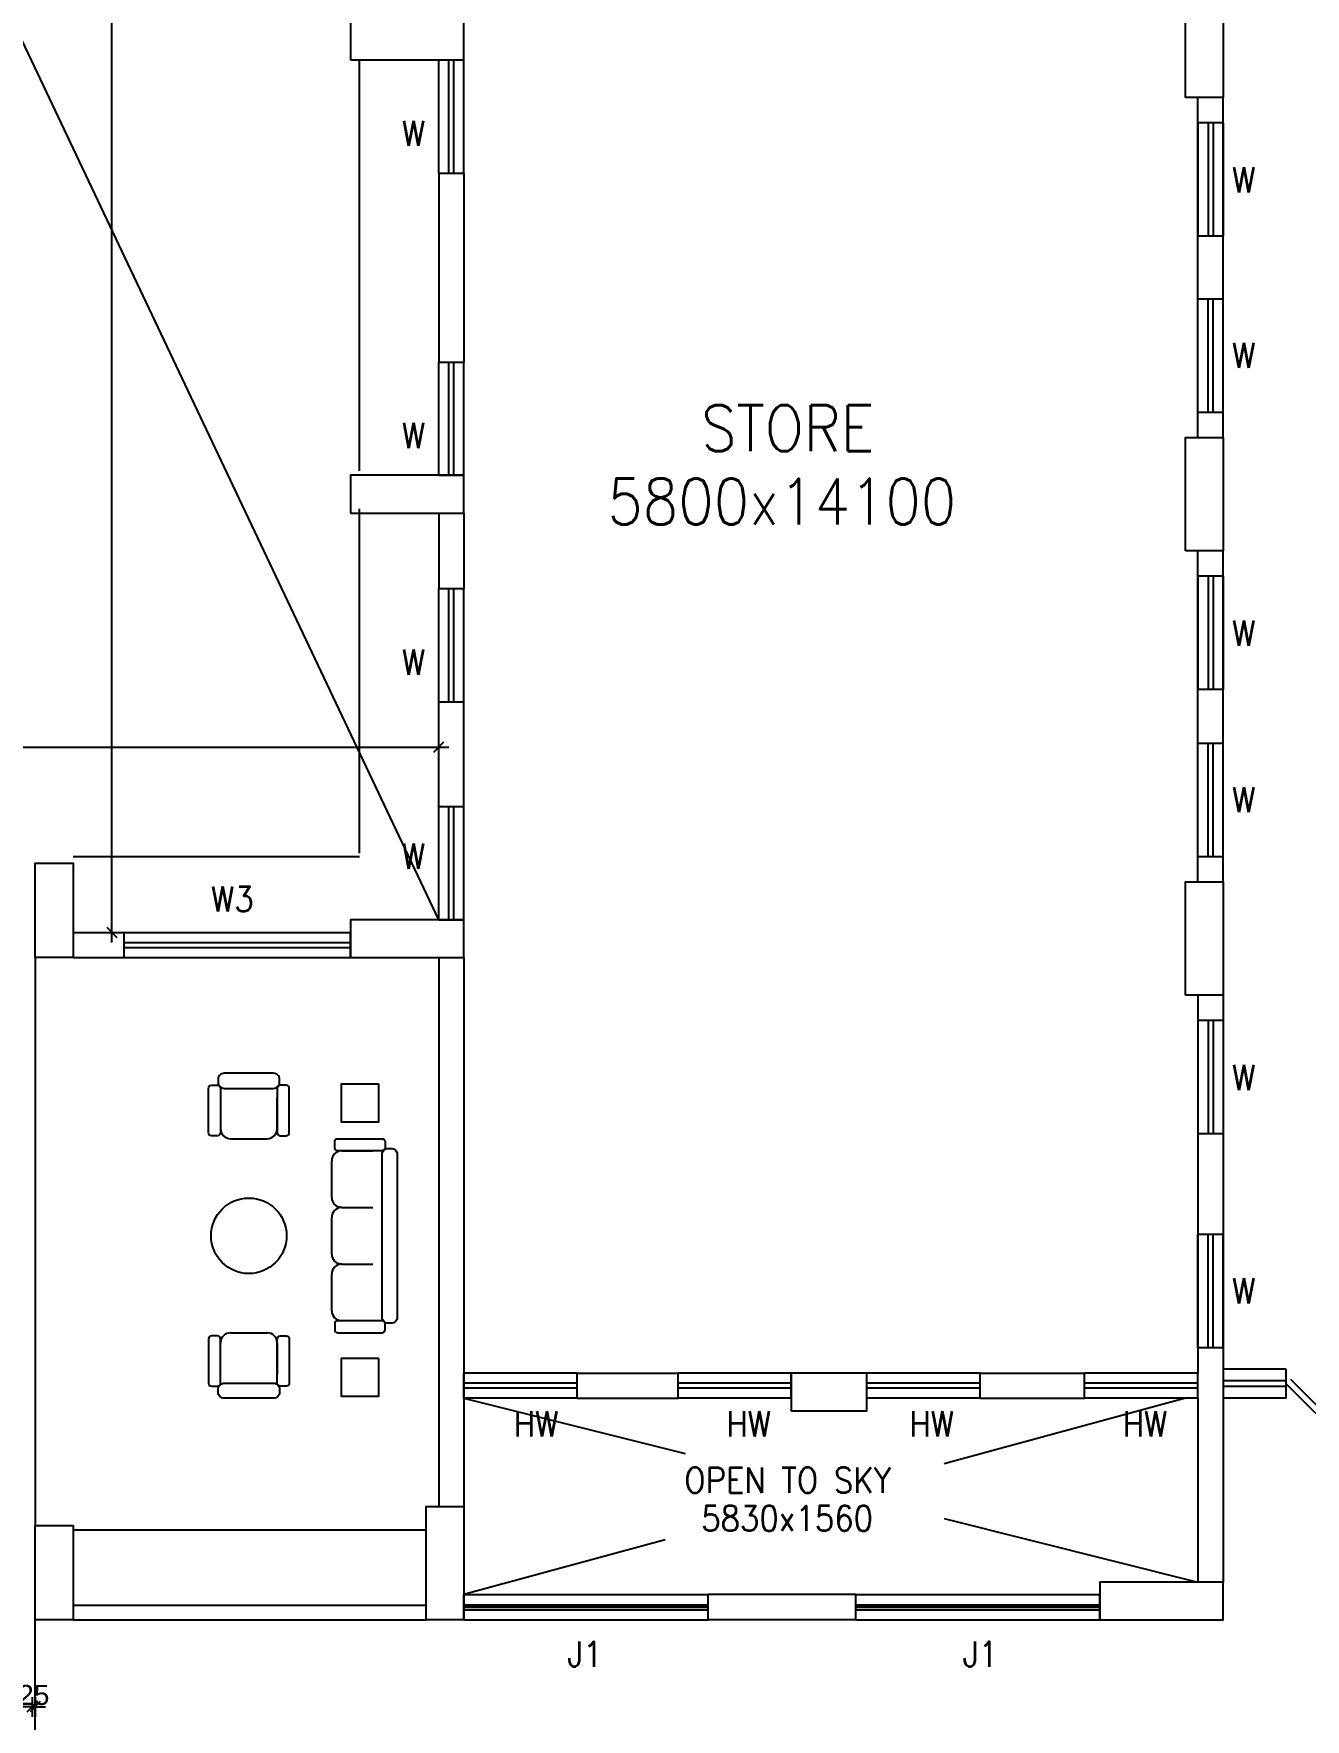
# Model space of a CAD drawing. Extents: x 10161149 to 10263331, y -3696053 to -3547728.
# Drawn here: x 10217114 to 10227213, y -3602733 to -3589345 of the extents above; entities that cross this region are included whole.
import ezdxf

# ---------------------------------------------------------------- set-up
doc = ezdxf.new("R2010")
doc.units = 0
doc.header["$MEASUREMENT"] = 0
doc.header["$PDMODE"] = 35
doc.linetypes.add('DASHED', pattern=[0.75, 0.5, -0.25])
doc.layers.get('0').update_dxf_attribs({"linetype": 'CONTINUOUS'})
doc.layers.get('Defpoints').update_dxf_attribs({"linetype": 'CONTINUOUS'})
for name, color, linetype in [('25', 6, 'CONTINUOUS'), ('5', 3, 'CONTINUOUS'), ('COL', 2, 'CONTINUOUS'), ('DAS', 1, 'DASHED'), ('DIM', 8, 'CONTINUOUS'), ('dim1', 5, 'CONTINUOUS'), ('DOOR', 31, 'CONTINUOUS'), ('Exi. Walls', 170, 'CONTINUOUS'), ('FUR', 6, 'CONTINUOUS'), ('TXW', 6, 'CONTINUOUS'), ('waste water pipe', 180, 'CONTINUOUS'), ('Window', 4, 'CONTINUOUS')]:
    doc.layers.add(name, color=color, linetype=linetype)
doc.styles.add('ROMANS', font='arial.ttf')
doc.styles.get("Standard").update_dxf_attribs({"font": 'romans.shx'})
doc.dimstyles.new('int. dim', dxfattribs={"dimtxt": 160, "dimasz": 80, "dimexe": 80, "dimexo": 0, "dimgap": 10, "dimtad": 1, "dimdec": 0, "dimzin": 12, "dimdsep": 46, "dimtxsty": 'ROMANS', "dimblk": 'OBLIQUE', "dimcen": 1.5, "dimdle": 80, "dimclrd": 5, "dimclre": 5, "dimclrt": 4, "dimadec": 0, "dimazin": 0, "dimtfac": 1, "dimtdec": 0, "dimtix": 1, "dimtmove": 2, "dimatfit": 3, "dimfxl": 1, "dimtolj": 1, "dimtzin": 0, "dimlwd": -1, "dimlwe": -1, "dimarcsym": 0})

# ---------------------------------------------------------------- blocks, each defined once
blk = doc.blocks.new('_Oblique')
at = {"color": 0, "linetype": 'ByBlock', "lineweight": -2}
blk.add_line((-0.5, -0.5), (0.5, 0.5), dxfattribs=at)
blk = doc.blocks.new('*D119')
at = {"layer": 'Defpoints', "color": 0, "lineweight": -3, "transparency": 16777216}
for p in [(10217662, -3575053), (10217734, -3575053), (10217662, -3596483)]:
    blk.add_point(p, dxfattribs=at)
at = {"layer": 'dim1', "color": 5, "transparency": 16777216}
for p, q in [((10217662, -3575053), (10217814, -3575053)), ((10217734, -3596563), (10217734, -3574973)), ((10217662, -3596483), (10217814, -3596483))]:
    blk.add_line(p, q, dxfattribs=at)
at = {"layer": 'dim1', "color": 5, "transparency": 16777216, "xscale": 80, "yscale": 80, "zscale": 80}
for p, rotation in [((10217734, -3575053), 90), ((10217734, -3596483), 270)]:
    blk.add_blockref('_Oblique', p, dxfattribs=dict(at, rotation=rotation))
at = {"layer": 'dim1', "color": 4, "transparency": 16777216, "insert": (10217642, -3585768), "char_height": 160, "attachment_point": 5, "rotation": 90, "style": 'ROMANS'}
blk.add_mtext('\\A1;21430', dxfattribs=at)
blk = doc.blocks.new('*D126')
at = {"layer": 'Defpoints', "color": 0, "lineweight": -3, "transparency": 16777216}
for p in [(10217101, -3602557), (10217126, -3602557), (10217126, -3602633)]:
    blk.add_point(p, dxfattribs=at)
at = {"layer": 'dim1', "color": 5, "transparency": 16777216}
for p, q in [((10217101, -3602633), (10217021, -3602633)), ((10217101, -3602557), (10217101, -3602713)), ((10217101, -3602633), (10217126, -3602633)), ((10217126, -3602557), (10217126, -3602713)), ((10217126, -3602633), (10217206, -3602633))]:
    blk.add_line(p, q, dxfattribs=at)
at = {"layer": 'dim1', "color": 5, "transparency": 16777216, "xscale": 80, "yscale": 80, "zscale": 80}
blk.add_blockref('_Oblique', (10217101, -3602633), dxfattribs=at)
at = {"layer": 'dim1', "color": 5, "transparency": 16777216, "xscale": 80, "yscale": 80, "zscale": 80, "rotation": 180}
blk.add_blockref('_Oblique', (10217126, -3602633), dxfattribs=at)
at = {"layer": 'dim1', "color": 4, "transparency": 16777216, "insert": (10217114, -3602541), "char_height": 160, "attachment_point": 5, "style": 'ROMANS'}
blk.add_mtext('\\A1;25', dxfattribs=at)
blk = doc.blocks.new('WINP')
at = {"layer": 'Window'}
for p, q in [((0, 0), (0, 1)), ((0, 1), (1, 1)), ((1, 0), (1, 1)), ((0, 0.6), (1, 0.6)), ((0, 0.4), (1, 0.4)), ((0, 0), (1, 0))]:
    blk.add_line(p, q, dxfattribs=at)
blk = doc.blocks.new('DOORP')
at = {"layer": 'DOOR'}
for p, q in [((0, 0), (0, 1)), ((0.05, 0), (0.05, 0.999))]:
    blk.add_line(p, q, dxfattribs=at)
at = {"layer": 'DOOR', "color": 145}
blk.add_arc((0, 0), 1, 0, 90, dxfattribs=at)
blk = doc.blocks.new('*D195')
at = {"layer": 'Defpoints', "color": 0, "lineweight": -3, "transparency": 16777216}
for p in [(10220331, -3595011), (10210271, -3595070), (10220331, -3595070)]:
    blk.add_point(p, dxfattribs=at)
at = {"layer": 'dim1', "color": 5, "transparency": 16777216}
for p, q in [((10210191, -3595011), (10220411, -3595011)), ((10210271, -3595070), (10210271, -3594931)), ((10220331, -3595070), (10220331, -3594931))]:
    blk.add_line(p, q, dxfattribs=at)
at = {"layer": 'dim1', "color": 5, "transparency": 16777216, "xscale": 80, "yscale": 80, "zscale": 80, "rotation": 180}
blk.add_blockref('_Oblique', (10210271, -3595011), dxfattribs=at)
at = {"layer": 'dim1', "color": 5, "transparency": 16777216, "xscale": 80, "yscale": 80, "zscale": 80}
blk.add_blockref('_Oblique', (10220331, -3595011), dxfattribs=at)
at = {"layer": 'dim1', "color": 4, "transparency": 16777216, "insert": (10215301, -3594920), "char_height": 160, "attachment_point": 5, "style": 'ROMANS'}
blk.add_mtext('\\A1;10060', dxfattribs=at)
blk = doc.blocks.new('SFA')
at = {"layer": 'FUR'}
for p, q in [((5.03, 11.78), (5.03, 8.88)), ((20.45, 11.78), (20.45, 8.88)), ((4.23, 8.08), (1.76, 8.08)), ((21.25, 8.08), (23.72, 8.08)), ((5.99, 0.48), (5.99, 2.95)), ((6.79, 3.75), (9.69, 3.75)), ((10.49, 2.95), (10.49, 0.47)), ((11.29, 3.75), (14.19, 3.75)), ((14.99, 2.95), (14.99, 0.47)), ((15.79, 3.75), (18.69, 3.75)), ((19.49, 2.95), (19.49, 0.48))]:
    blk.add_line(p, q, dxfattribs=at)
for points in [[(4.79, 12.82), (4.79, 13.3, 0.414214), (4.55, 13.54), (1.03, 13.54, 0.414214), (0.79, 13.3), (0.79, 12.82, 0.414214), (1.03, 12.58), (4.55, 12.58, 0.414214)], [(4.79, 12.82), (4.79, 13.3, 0.414214), (4.55, 13.54), (1.03, 13.54, 0.414214), (0.79, 13.3), (0.79, 12.82, 0.414214), (1.03, 12.58), (4.55, 12.58, 0.414214)], [(20.69, 12.82), (20.69, 13.3, -0.414214), (20.93, 13.54), (24.45, 13.54, -0.414214), (24.69, 13.3), (24.69, 12.82, -0.414214), (24.45, 12.58), (20.93, 12.58, -0.414214)], [(20.69, 12.82), (20.69, 13.3, -0.414214), (20.93, 13.54), (24.45, 13.54, -0.414214), (24.69, 13.3), (24.69, 12.82, -0.414214), (24.45, 12.58), (20.93, 12.58, -0.414214)], [(1.03, 12.29), (1.03, 8.37, -0.414214), (0.55, 7.89), (0.31, 7.89, -0.414214), (-0.17, 8.37), (-0.17, 12.29, -0.414214), (0.31, 12.77), (0.55, 12.77, -0.414214)], [(24.45, 12.29), (24.45, 8.37, 0.414214), (24.93, 7.89), (25.17, 7.89, 0.414214), (25.65, 8.37), (25.65, 12.29, 0.414214), (25.17, 12.77), (24.93, 12.77, 0.414214)], [(4.79, 7.84), (4.79, 7.36, -0.414214), (4.55, 7.12), (1.03, 7.12, -0.414214), (0.79, 7.36), (0.79, 7.84, -0.414214), (1.03, 8.08), (4.55, 8.08, -0.414214)], [(20.69, 7.84), (20.69, 7.36, 0.414214), (20.93, 7.12), (24.45, 7.12, 0.414214), (24.69, 7.36), (24.69, 7.84, 0.414214), (24.45, 8.08), (20.93, 8.08, 0.414214)], [(5.75, 3.51), (5.27, 3.51, 0.414214), (5.03, 3.27), (5.03, -0.25, 0.414214), (5.27, -0.49), (5.75, -0.49, 0.414214), (5.99, -0.25), (5.99, 3.27, 0.414214)], [(19.73, 3.51), (20.21, 3.51, -0.414214), (20.45, 3.27), (20.45, -0.25, -0.414214), (20.21, -0.49), (19.73, -0.49, -0.414214), (19.49, -0.25), (19.49, 3.27, -0.414214)], [(6.27, -0.25), (19.2, -0.25, -0.414214), (19.68, -0.73), (19.68, -0.97, -0.414214), (19.2, -1.45), (6.27, -1.45, -0.414214), (5.79, -0.97), (5.79, -0.73, -0.414214)]]:
    blk.add_lwpolyline(points, format="xyb", close=True, dxfattribs=at)
at = {"layer": 'FUR', "linetype": 'ByBlock'}
for points in [[(3, 0), (3, 3), (0, 3), (0, 0)], [(24.78, 0), (24.78, 3), (21.78, 3), (21.78, 0)]]:
    blk.add_lwpolyline(points, close=True, dxfattribs=at)
blk.add_circle((12.74, 10.33), 3, dxfattribs=at)
at = {"layer": 'FUR'}
for centre, start, end in [((4.23, 11.78), 0, 90), ((21.25, 11.78), 90, 180), ((4.23, 8.88), 270, 0), ((21.25, 8.88), 180, 270), ((6.79, 2.95), 90, 180), ((9.69, 2.95), 0, 90), ((11.29, 2.95), 90, 180), ((14.19, 2.95), 0, 90), ((15.79, 2.95), 90, 180), ((18.69, 2.95), 0, 90)]:
    blk.add_arc(centre, 0.8, start, end, dxfattribs=at)

msp = doc.modelspace()

# ---------------------------------------------------------------- linework, layer by layer
at = {"layer": '25'}
for p, q in [((10220331, -3596383), (10215487.7, -3586161.9)), ((10227061, -3599953), (10226561, -3599953)), ((10227061, -3600045), (10226561, -3600045)), ((10227061, -3600091), (10226561, -3600091)), ((10220531, -3600183), (10222289, -3600623.2)), ((10226261, -3600183), (10224344.4, -3600704.7)), ((10227061, -3600183), (10226561, -3600183)), ((10224344.4, -3601138), (10226361, -3601643)), ((10217426, -3601228), (10220231, -3601228)), ((10222130.1, -3601307.6), (10220531, -3601743)), ((10220531, -3601743), (10222471, -3601743)), ((10220531, -3601823), (10222471, -3601823)), ((10223642.7, -3601743), (10225582.7, -3601743)), ((10223642.7, -3601823), (10225582.7, -3601823)), ((10220531, -3601863), (10222471, -3601863)), ((10220531, -3601943), (10222471, -3601943)), ((10223642.7, -3601863), (10225582.7, -3601863)), ((10223642.7, -3601943), (10225582.7, -3601943))]:
    msp.add_line(p, q, dxfattribs=at)
at = {"layer": 'COL', "color": 2}
for points in [[(10226261, -3589853), (10226261, -3588953), (10226561, -3588953), (10226561, -3589853)], [(10219631, -3589553), (10220531, -3589553), (10220531, -3589253), (10219631, -3589253)], [(10226261, -3593453), (10226261, -3592553), (10226561, -3592553), (10226561, -3593453)], [(10219631, -3593153), (10220531, -3593153), (10220531, -3592853), (10219631, -3592853)], [(10217126, -3596683), (10217126, -3595933), (10217426, -3595933), (10217426, -3596683)], [(10226261, -3596983), (10226261, -3596083), (10226561, -3596083), (10226561, -3596983)], [(10219631, -3596683), (10220531, -3596683), (10220531, -3596383), (10219631, -3596383)], [(10223131, -3600283), (10223731, -3600283), (10223731, -3599983), (10223131, -3599983)], [(10220231, -3601943), (10220231, -3601043), (10220531, -3601043), (10220531, -3601943)], [(10217126, -3601943), (10217126, -3601193), (10217426, -3601193), (10217426, -3601943)], [(10225582.7, -3601943), (10226561, -3601943), (10226561, -3601643), (10225582.7, -3601643)]]:
    msp.add_lwpolyline(points, close=True, dxfattribs=at)
at = {"layer": 'DAS', "linetype": 'Continuous'}
for p, q in [((10219701, -3592818), (10219701, -3589553)), ((10219701, -3595853), (10219701, -3593118)), ((10219701, -3595883), (10217426, -3595883)), ((10217126, -3596683), (10217126, -3601193)), ((10226361, -3596983), (10226361, -3599983)), ((10226561, -3596983), (10226561, -3601643)), ((10226361, -3600183), (10226361, -3601643)), ((10217126, -3604943), (10217126, -3601943))]:
    msp.add_line(p, q, dxfattribs=at)
for points in [[(10226361, -3592553), (10226361, -3589853)], [(10226561, -3592553), (10226561, -3589853)], [(10226361, -3596083), (10226361, -3593453)], [(10226561, -3596083), (10226561, -3593453)]]:
    msp.add_lwpolyline(points, dxfattribs=at)
at = {"layer": 'DAS', "linetype": 'Continuous', "const_width": 20}
for points in [[(10222471, -3601843), (10220531, -3601843)], [(10225582.7, -3601843), (10223642.7, -3601843)]]:
    msp.add_lwpolyline(points, dxfattribs=at)
at = {"layer": 'Exi. Walls'}
for p, q in [((10220331, -3590453), (10220331, -3591953)), ((10220531, -3590453), (10220531, -3591953)), ((10220331, -3593153), (10220331, -3593753)), ((10220531, -3593153), (10220531, -3593753)), ((10220331, -3595483), (10220331, -3594653)), ((10220531, -3595483), (10220531, -3594653)), ((10217426, -3596483), (10217831, -3596483)), ((10217426, -3596683), (10217831, -3596683)), ((10220331, -3596683), (10220331, -3601043)), ((10220531, -3596683), (10220531, -3601043)), ((10227061, -3600183), (10227061, -3599953)), ((10221431, -3599983), (10222231, -3599983)), ((10224631, -3599983), (10225461, -3599983)), ((10221431, -3600183), (10222231, -3600183)), ((10224631, -3600183), (10225461, -3600183)), ((10217426, -3601828), (10220231, -3601828)), ((10220531, -3601943), (10220531, -3601743)), ((10222471, -3601943), (10222471, -3601743)), ((10223642.7, -3601743), (10222471, -3601743)), ((10223642.7, -3601943), (10223642.7, -3601743)), ((10225582.7, -3601943), (10225582.7, -3601743)), ((10217426, -3601943), (10220231, -3601943)), ((10223642.7, -3601943), (10222471, -3601943))]:
    msp.add_line(p, q, dxfattribs=at)

# ---------------------------------------------------------------- block references
at = {"layer": '5'}
for name, p, xscale, yscale, zscale, rotation in [('WINP', (10220331, -3590453), -900, 200, 900, 270), ('WINP', (10226561, -3590053), -900, 200, 900, 90), ('WINP', (10226561, -3592353), 900, 200, 900, 90), ('WINP', (10220331, -3592853), -900, 200, 900, 270), ('WINP', (10226561, -3593653), -900, 200, 900, 90), ('WINP', (10220331, -3594653), -900, 200, 900, 270), ('WINP', (10226561, -3595883), 900, 200, 900, 90), ('WINP', (10220331, -3596383), -900, 200, 900, 270), ('WINP', (10226561, -3597183), -900, 200, 900, 90), ('WINP', (10226561, -3599783), 900, 200, 900, 90), ('DOORP', (10227061, -3600068), -999.9999999999836, 1000, 1000, 225)]:
    msp.add_blockref(name, p, dxfattribs=dict(at, xscale=xscale, yscale=yscale, zscale=zscale, rotation=rotation))
at = {"layer": '5', "yscale": 200}
for p, xscale, zscale in [((10217831, -3596683), 1800, 1800), ((10223131, -3600183), -900, 900), ((10224631, -3600183), -900, 900), ((10226361, -3600183), -900, 900)]:
    msp.add_blockref('WINP', p, dxfattribs=dict(at, xscale=xscale, zscale=zscale))
at = {"layer": 'DIM', "xscale": 100, "yscale": 100, "zscale": 100, "rotation": 90}
msp.add_blockref('SFA', (10219855.4, -3600166.9), dxfattribs=at)
at = {"layer": 'waste water pipe', "xscale": -900, "yscale": 200, "zscale": 900}
msp.add_blockref('WINP', (10221431, -3600183), dxfattribs=at)

# ---------------------------------------------------------------- texts
at = {"layer": 'TXW', "width": 0.9}
for s, height, p in [('W', 200, (10220037.2, -3590236.4)), ('W', 200, (10226631.7, -3590606.4)), ('W', 200, (10226631.7, -3591999.5)), ('STORE', 364.5, (10222414.2, -3592660.5)), ('W', 200, (10220037.2, -3592636.4)), ('5800x14100', 364.5, (10221671, -3593243)), ('W', 200, (10226631.7, -3594206.4)), ('W', 200, (10220037.2, -3594436.4)), ('W', 200, (10226631.7, -3595529.5)), ('W', 200, (10220037.2, -3595977.9)), ('W3', 200, (10218520.7, -3596317.7)), ('W', 200, (10226631.7, -3597736.4)), ('W', 200, (10226631.7, -3599429.5)), ('HW', 200, (10220925.7, -3600486)), ('HW', 200, (10222614.3, -3600486)), ('HW', 200, (10224067.6, -3600486)), ('HW', 200, (10225762.3, -3600486)), ('OPEN TO SKY', 200, (10222280.3, -3600934.2)), ('5830x1560', 200, (10222415, -3601236.9)), ('J1', 200, (10221353.3, -3602315.5)), ('J1', 200, (10224494.8, -3602315.5))]:
    msp.add_text(s, height=height, dxfattribs=at).set_placement(p)

# ---------------------------------------------------------------- dimensions: what is measured, and where the dimension line sits
at = {"layer": 'dim1'}
dim = msp.add_linear_dim(base=(10217734.1, -3575053), p1=(10217662.3, -3596483), p2=(10217662.3, -3575053), angle=90, text='21430', dimstyle='int. dim', dxfattribs=at)
dim.commit()
dim.dimension.update_dxf_attribs({"geometry": '*D119', "text_midpoint": (10217642.4, -3585768)})
for base, p1, p2, text, picture, middle in [((10220331, -3595011.2), (10210271, -3595069.9), (10220331, -3595069.9), '10060', '*D195', (10215301, -3594919.5)), ((10217126, -3602632.9), (10217101, -3602556.9), (10217126, -3602556.9), '25', '*D126', (10217113.5, -3602541.3))]:
    dim = msp.add_linear_dim(base=base, p1=p1, p2=p2, text=text, dimstyle='int. dim', dxfattribs=at)
    dim.commit()
    dim.dimension.update_dxf_attribs({"geometry": picture, "text_midpoint": middle})

doc.saveas('drawing.dxf')
